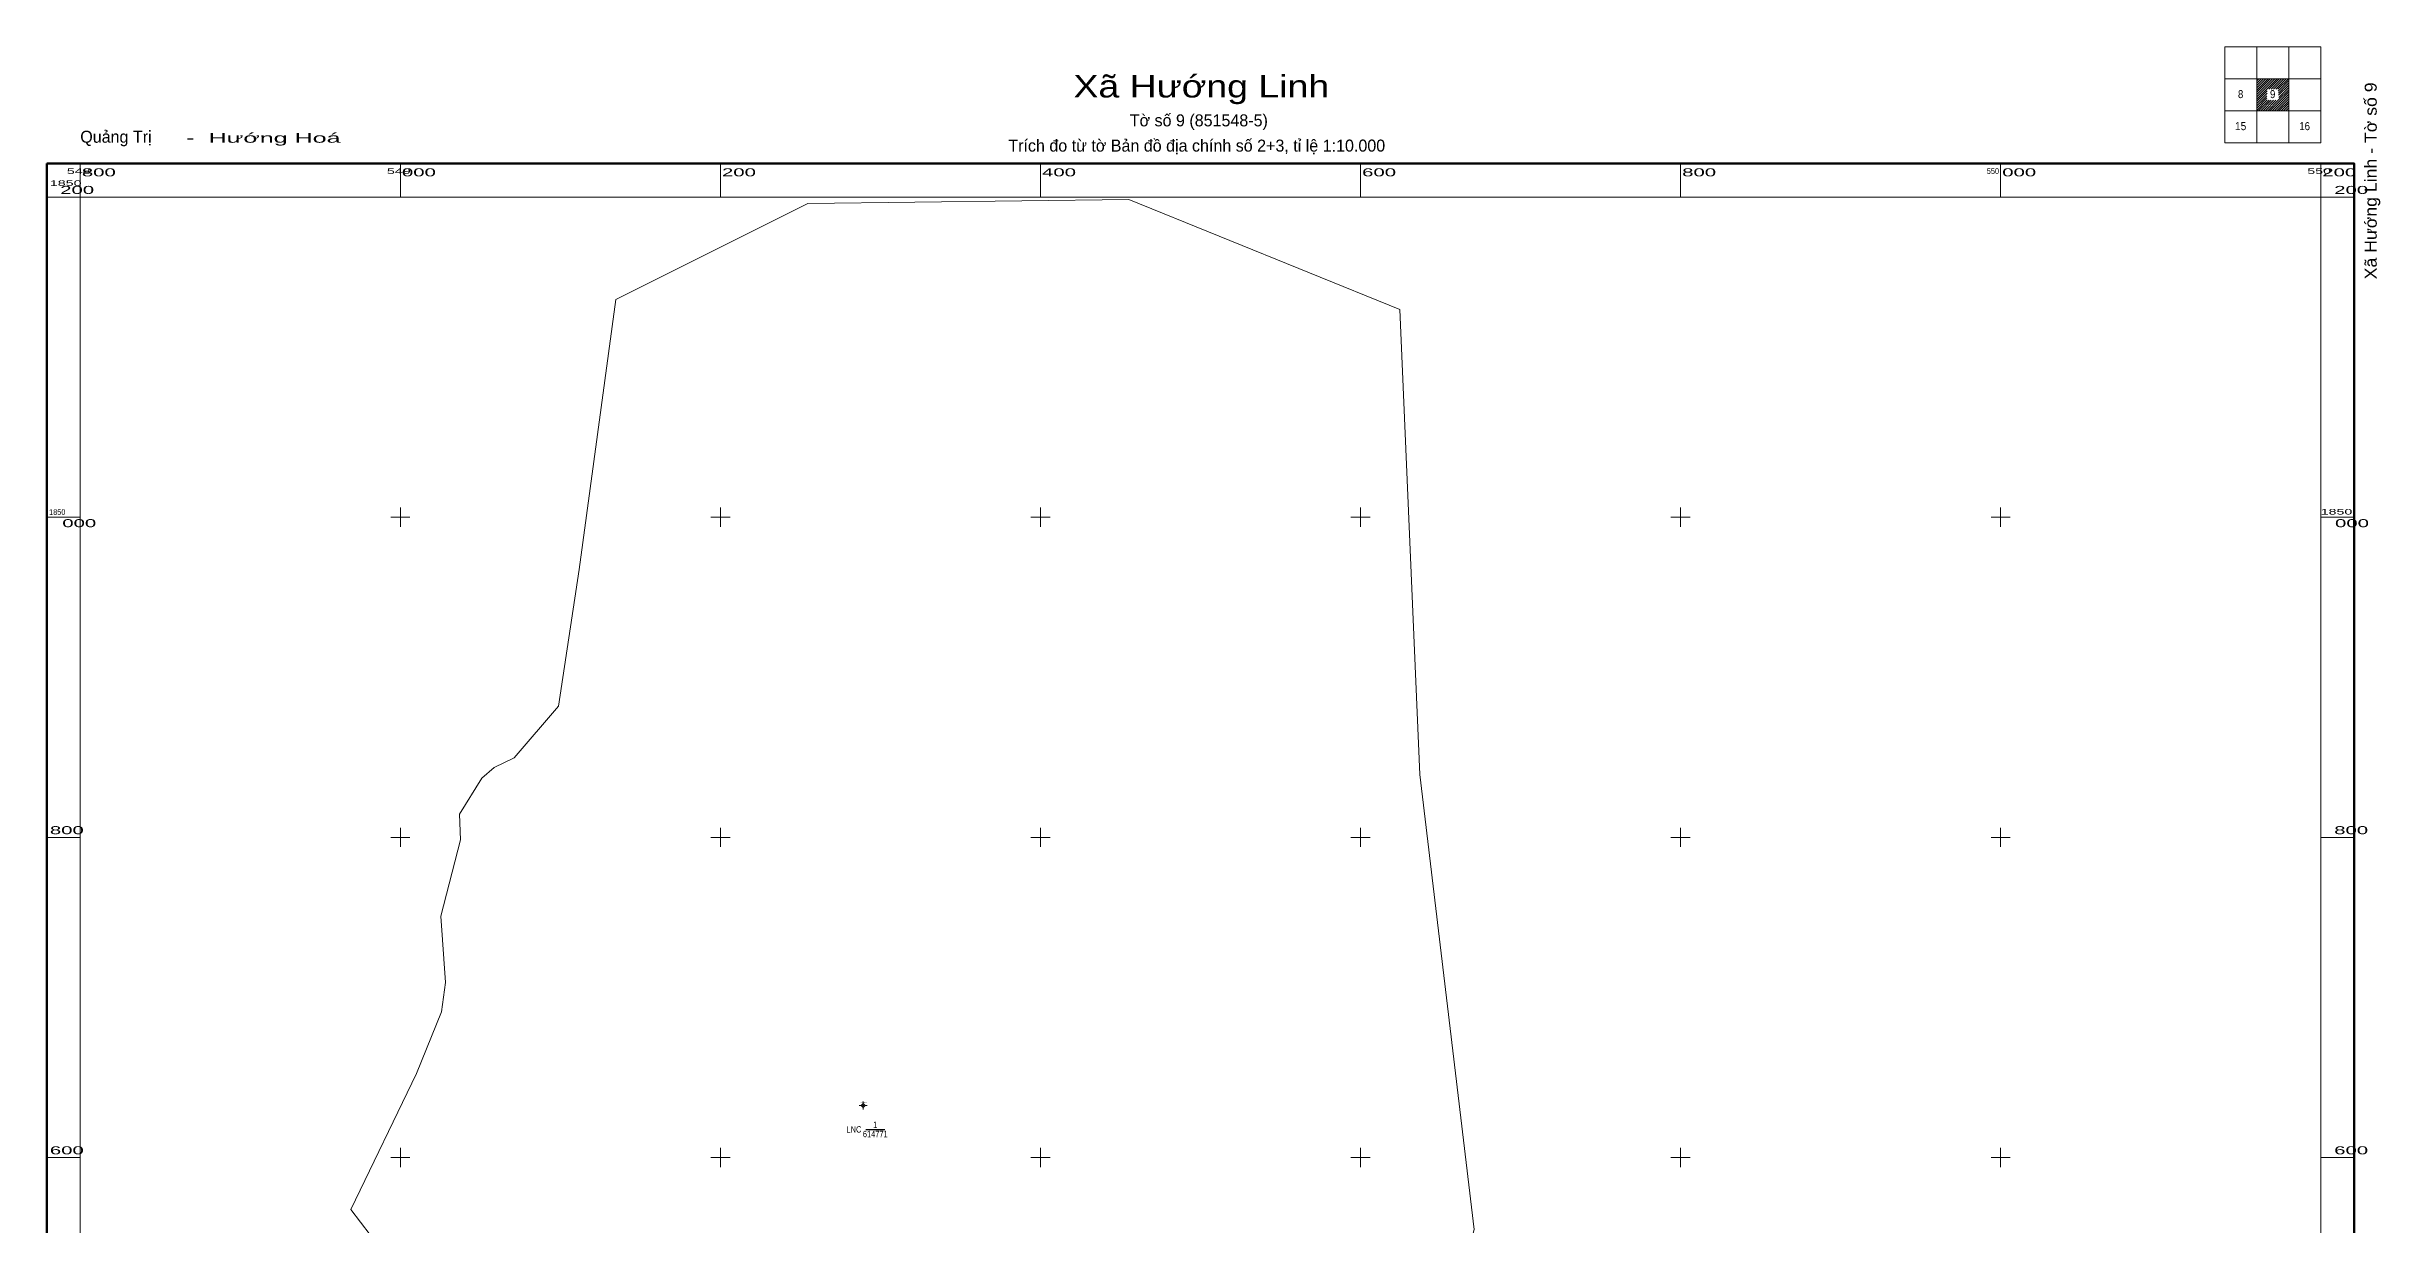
# Model space of a CAD drawing. Header units: metres. Extents: x 548779 to 550237, y 1848578 to 1850294.
# Drawn here: x 548779 to 550237, y 1849558 to 1850294 of the extents above; entities that cross this region are included whole.
import ezdxf
from ezdxf.enums import TextEntityAlignment as Align

# ---------------------------------------------------------------- set-up
doc = ezdxf.new("R2010")
doc.units = ezdxf.units.M
doc.header["$LTSCALE"] = 0.12
doc.header["$PDMODE"] = 32
doc.header["$PDSIZE"] = 0.06
for name, color, linetype, lineweight in [('10', 7, 'Continuous', 13), ('11', 7, 'Continuous', 13), ('13', 7, 'Continuous', 25), ('63', 7, 'Continuous', 13)]:
    doc.layers.add(name, color=color, linetype=linetype, lineweight=lineweight)
doc.layers.add('15', color=7, linetype='Continuous')

msp = doc.modelspace()

# ---------------------------------------------------------------- hatches: boundary and pattern name
at = {"layer": '11'}
msp.add_hatch(color=256, dxfattribs=at).paths.add_polyline_path([(549289.4595, 1849632.43, 1), (549288.8595, 1849632.43, 1)])

# ---------------------------------------------------------------- linework, layer by layer
at = {"layer": '10'}
for p, q in [((549134.75, 1850136.14), (549254.55, 1850196.09)), ((549254.55, 1850196.09), (549455.19, 1850198.6)), ((549455.19, 1850198.6), (549624.52, 1850129.83))]:
    msp.add_line(p, q, dxfattribs=at)
for points in [[(548830.73, 1849339.86), (548919.47, 1849440.55), (548950.98, 1849484.5), (548981.1, 1849551.62), (548969.06, 1849567.59), (549010.11, 1849652.4), (549025.77, 1849691.06), (549028.12, 1849709.26), (549025.27, 1849750.69), (549037.59, 1849798.37), (549037.05, 1849814.51), (549051.01, 1849837.05), (549058.67, 1849843.61), (549071.17, 1849849.64), (549098.73, 1849881.92), (549111.68, 1849967.46), (549134.75, 1850136.14)], [(549624.52, 1850129.83), (549637.01, 1849839.39), (549670.94, 1849555.07), (549623.05, 1849366.68)]]:
    msp.add_lwpolyline(points, dxfattribs=at)
at = {"layer": '11'}
for p, q in [((549287.91, 1849632.43), (549286.66, 1849632.43)), ((549289.16, 1849634.93), (549289.16, 1849633.68)), ((549289.16, 1849631.18), (549289.16, 1849629.93)), ((549291.66, 1849632.43), (549290.41, 1849632.43))]:
    msp.add_line(p, q, dxfattribs=at)
msp.add_lwpolyline([(549289.16, 1849633.68), (549287.91, 1849632.43), (549289.16, 1849631.18), (549290.41, 1849632.43)], close=True, dxfattribs=at)
msp.add_circle((549289.1595, 1849632.43), 0.3, dxfattribs=at)
at = {"layer": '13'}
msp.add_line((549290.88, 1849617.57), (549302.69, 1849617.57), dxfattribs=at)
at = {"layer": '63'}
for p, q in [((550160, 1850234), (550160, 1850294)), ((550180, 1850234), (550180, 1850294)), ((550140, 1850274), (550200, 1850274)), ((550160, 1850272.58), (550161.42, 1850274)), ((550160, 1850271.18), (550162.82, 1850274)), ((550160, 1850269.76), (550164.24, 1850274)), ((550160, 1850268.34), (550165.66, 1850274)), ((550160, 1850266.92), (550167.08, 1850274)), ((550160, 1850265.52), (550168.48, 1850274)), ((550160, 1850264.1), (550169.9, 1850274)), ((550160, 1850262.68), (550171.32, 1850274)), ((550160, 1850261.28), (550172.72, 1850274)), ((550167.64, 1850267.5), (550174.14, 1850274)), ((550169.06, 1850267.5), (550175.56, 1850274)), ((550170.48, 1850267.5), (550176.98, 1850274)), ((550171.88, 1850267.5), (550178.38, 1850274)), ((550173.3, 1850267.5), (550179.8, 1850274)), ((550173.5, 1850266.28), (550180, 1850272.78)), ((550160, 1850259.86), (550166.5, 1850266.36)), ((550160, 1850258.44), (550166.45, 1850264.89)), ((550160, 1850257.04), (550166.25, 1850263.28)), ((550160, 1850255.62), (550166.43, 1850262.05)), ((550160, 1850254.2), (550166.5, 1850260.7)), ((550161.22, 1850254), (550167.72, 1850260.5)), ((550162.62, 1850254), (550169.12, 1850260.5)), ((550164.04, 1850254), (550170.54, 1850260.5)), ((550165.46, 1850254), (550171.96, 1850260.5)), ((550166.88, 1850254), (550173.36, 1850260.5)), ((550168.28, 1850254), (550180, 1850265.72)), ((550169.7, 1850254), (550180, 1850264.3)), ((550171.12, 1850254), (550180, 1850262.88)), ((550172.52, 1850254), (550180, 1850261.48)), ((550173.5, 1850260.64), (550180, 1850267.12)), ((550173.65, 1850265.03), (550180, 1850271.38)), ((550173.69, 1850263.65), (550180, 1850269.96)), ((550173.8, 1850262.34), (550180, 1850268.54)), ((550173.94, 1850254), (550180, 1850260.06)), ((550175.36, 1850254), (550180, 1850258.64)), ((550140, 1850254), (550200, 1850254)), ((550176.76, 1850254), (550180, 1850257.24)), ((550178.18, 1850254), (550180, 1850255.82)), ((550179.6, 1850254), (550180, 1850254.4)), ((548800, 1850200), (548800, 1850221)), ((549000, 1850200), (549000, 1850221)), ((549200, 1850200), (549200, 1850221)), ((549400, 1850200), (549400, 1850221)), ((549600, 1850200), (549600, 1850221)), ((549800, 1850200), (549800, 1850221)), ((550000, 1850200), (550000, 1850221)), ((550200, 1850200), (550200, 1850221)), ((548800, 1850200), (548779, 1850200)), ((550200, 1850200), (550221, 1850200)), ((548800, 1850000), (548779, 1850000)), ((548994, 1850000), (549006, 1850000)), ((549000, 1849994), (549000, 1850006)), ((549194, 1850000), (549206, 1850000)), ((549200, 1849994), (549200, 1850006)), ((549394, 1850000), (549406, 1850000)), ((549400, 1849994), (549400, 1850006)), ((549594, 1850000), (549606, 1850000)), ((549600, 1849994), (549600, 1850006)), ((549794, 1850000), (549806, 1850000)), ((549800, 1849994), (549800, 1850006)), ((549994, 1850000), (550006, 1850000)), ((550000, 1849994), (550000, 1850006)), ((550200, 1850000), (550221, 1850000)), ((549000, 1849794), (549000, 1849806)), ((549200, 1849794), (549200, 1849806)), ((549400, 1849794), (549400, 1849806)), ((549600, 1849794), (549600, 1849806)), ((549800, 1849794), (549800, 1849806)), ((550000, 1849794), (550000, 1849806)), ((548800, 1849800), (548779, 1849800)), ((548994, 1849800), (549006, 1849800)), ((549194, 1849800), (549206, 1849800)), ((549394, 1849800), (549406, 1849800)), ((549594, 1849800), (549606, 1849800)), ((549794, 1849800), (549806, 1849800)), ((549994, 1849800), (550006, 1849800)), ((550200, 1849800), (550221, 1849800)), ((549000, 1849594), (549000, 1849606)), ((549200, 1849594), (549200, 1849606)), ((549400, 1849594), (549400, 1849606)), ((549600, 1849594), (549600, 1849606)), ((549800, 1849594), (549800, 1849606)), ((550000, 1849594), (550000, 1849606)), ((548800, 1849600), (548779, 1849600)), ((548994, 1849600), (549006, 1849600)), ((549194, 1849600), (549206, 1849600)), ((549394, 1849600), (549406, 1849600)), ((549594, 1849600), (549606, 1849600)), ((549794, 1849600), (549806, 1849600)), ((549994, 1849600), (550006, 1849600)), ((550200, 1849600), (550221, 1849600))]:
    msp.add_line(p, q, dxfattribs=at)
for points in [[(550140, 1850234), (550200, 1850234), (550200, 1850294), (550140, 1850294)], [(548800, 1850200), (550200, 1850200), (550200, 1848800), (548800, 1848800)]]:
    msp.add_lwpolyline(points, close=True, dxfattribs=at)
at = {"layer": '63', "lineweight": 106}
msp.add_lwpolyline([(548779, 1850221), (550221, 1850221), (550221, 1848779), (548779, 1848779)], close=True, dxfattribs=at)
at = {"layer": '63'}
msp.add_point((550160, 1850274), dxfattribs=at)

# ---------------------------------------------------------------- texts
at = {"layer": '13', "width": 0.8}
msp.add_text('LNC ', height=4, dxfattribs=at).set_placement((549289.4, 1849615.57), align=Align.RIGHT)
at = {"layer": '13'}
for s, width, p in [('614771', 0.8, (549296.785, 1849612.68)), ('1', 0.7, (549296.775, 1849618.46))]:
    msp.add_text(s, height=4, dxfattribs=dict(at, width=width)).set_placement(p, align=Align.CENTER)
at = {"layer": '15'}
for s, p in [('Công Ty Cà Phê Thái Hoà', (549289.165, 1849634.44)), ('Thôn Xa Bai', (549289.155, 1849634.08))]:
    msp.add_text(s, height=0.3, dxfattribs=at).set_placement(p, align=Align.CENTER)
for s, width, p in [('LNC', 1.05, (549289.16, 1849634.8)), ('1', 0.75, (549289.165, 1849635.16))]:
    msp.add_text(s, height=0.3, dxfattribs=dict(at, width=width)).set_placement(p, align=Align.CENTER)
at = {"layer": '63'}
for s, height, width, p in [('Xã Hướng Linh', 14, 1.25, (549500.525, 1850262.26)), ('8', 5, 0.9, (550149.98, 1850261.86)), ('9', 5, 0.9, (550169.98, 1850261.86)), ('15', 5, 0.95, (550149.98, 1850241.86)), ('16', 5, 0.9, (550189.975, 1850241.86))]:
    msp.add_text(s, height=height, dxfattribs=dict(at, width=width)).set_placement(p, align=Align.CENTER)
at = {"layer": '63', "width": 1.1}
msp.add_text('Xã Hướng Linh - Tờ số 9 ', height=7.5, rotation=90, dxfattribs=at).set_placement((550235, 1850274.75), align=Align.RIGHT)
at = {"layer": '63'}
for s, p in [('Tờ số 9 (851548-5)', (549498.965, 1850244.22)), ('Trích đo từ tờ Bản đồ địa chính số 2+3, tỉ lệ 1:10.000', (549497.67, 1850228.45))]:
    msp.add_text(s, height=7.5, dxfattribs=at).set_placement(p, align=Align.CENTER)
msp.add_text('Quảng Trị', height=7.5, dxfattribs=at).set_placement((548800, 1850234))
for s, height, width, p in [('  -  Hướng Hoá', 6, 1.95, (548857.53, 1850234)), ('800', 5, 1.9, (548801, 1850213)), ('000', 5, 1.9, (549001, 1850213)), ('200', 5, 1.9, (549201, 1850213)), ('400', 5, 1.9, (549401, 1850213)), ('600', 5, 1.9, (549601, 1850213)), ('800', 5, 1.9, (549801, 1850213)), ('000', 5, 1.9, (550001, 1850213)), ('200', 5, 1.9, (550201, 1850213)), ('1850', 3.5, 1.9, (548781, 1850207)), ('1850', 3.5, 0.95, (548780.52, 1850001.5)), ('000', 5, 1.9, (548788.76, 1849993.81)), ('1850', 3.5, 1.9, (550199.99, 1850001.7)), ('800', 5, 1.9, (548781, 1849802)), ('600', 5, 1.9, (548781, 1849602))]:
    msp.add_text(s, height=height, dxfattribs=dict(at, width=width)).set_placement(p)
for s, height, width, p in [('548', 3.5, 1.9, (548806.45, 1850214.5)), ('549', 3.5, 1.9, (549006.45, 1850214.5)), ('550', 3.5, 0.95, (549999, 1850214.5)), ('550', 3.5, 1.9, (550206.45, 1850214.5)), ('200', 5, 1.9, (548808.64, 1850202)), ('200', 5, 1.9, (550229.64, 1850202)), ('000', 5, 1.9, (550230.15, 1849993.8)), ('800', 5, 1.9, (550229.64, 1849802)), ('600', 5, 1.9, (550229.64, 1849602))]:
    msp.add_text(s, height=height, dxfattribs=dict(at, width=width)).set_placement(p, align=Align.RIGHT)

doc.saveas('drawing.dxf')
